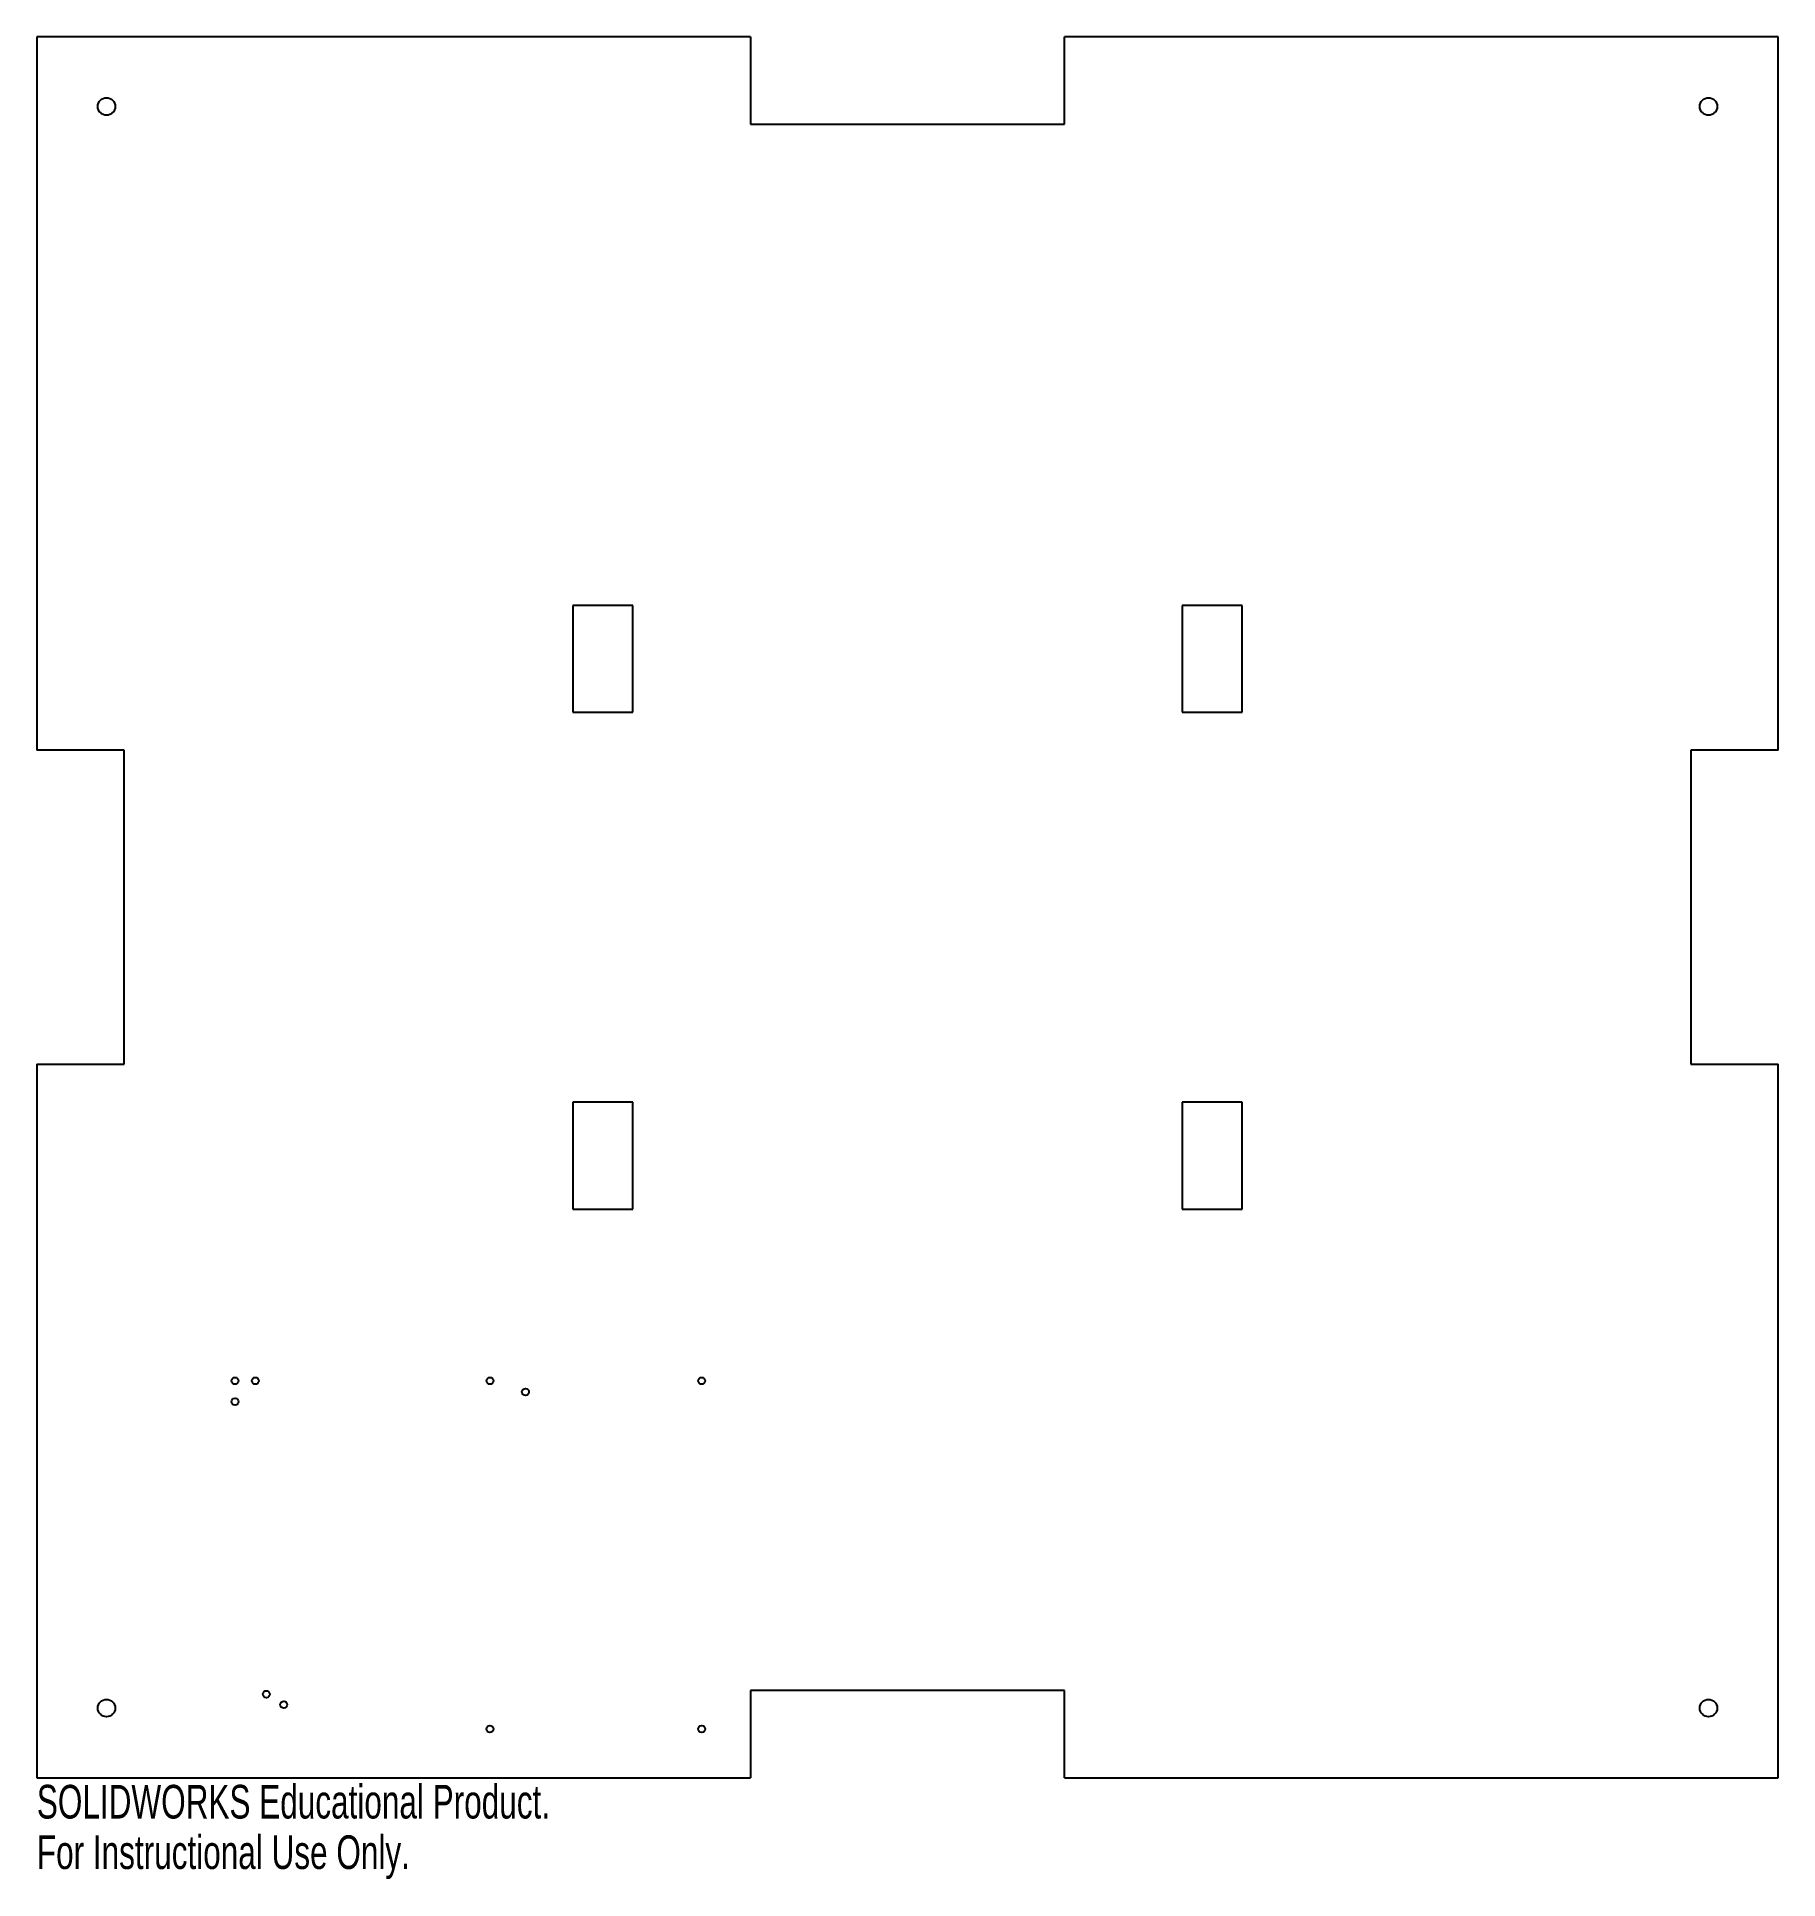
# Model space of a CAD drawing. Header units: millimetres. Extents: x -125 to 125, y -140 to 125.
import ezdxf

# ---------------------------------------------------------------- set-up
doc = ezdxf.new("R2010")
doc.units = ezdxf.units.MM
doc.styles.add('SLDTEXTSTYLE0', font='TXT', dxfattribs={"width": 0.7})

msp = doc.modelspace()

# ---------------------------------------------------------------- linework, layer by layer
at = {"color": 7, "linetype": 'Continuous', "lineweight": 25}
for p, q in [((-125, 125), (-125, 22.55)), ((-22.55, 125), (-125, 125)), ((-22.55, 125), (-22.55, 112.45)), ((22.55, 112.45), (22.55, 125)), ((125, 125), (22.55, 125)), ((125, 22.55), (125, 125)), ((-22.55, 112.45), (22.55, 112.45)), ((-48.05, 43.35), (-48.05, 28)), ((-39.45, 43.35), (-48.05, 43.35)), ((-39.45, 28), (-39.45, 43.35)), ((39.45, 43.35), (39.45, 28)), ((48.05, 43.35), (39.45, 43.35)), ((48.05, 28), (48.05, 43.35)), ((-48.05, 28), (-39.45, 28)), ((39.45, 28), (48.05, 28)), ((-112.45, 22.55), (-125, 22.55)), ((-112.45, -22.55), (-112.45, 22.55)), ((125, 22.55), (112.45, 22.55)), ((112.45, 22.55), (112.45, -22.55)), ((-125, -22.55), (-125, -125)), ((-125, -22.55), (-112.45, -22.55)), ((112.45, -22.55), (125, -22.55)), ((125, -125), (125, -22.55)), ((-48.05, -28), (-48.05, -43.35)), ((-39.45, -28), (-48.05, -28)), ((-39.45, -43.35), (-39.45, -28)), ((39.45, -28), (39.45, -43.35)), ((48.05, -28), (39.45, -28)), ((48.05, -43.35), (48.05, -28)), ((-48.05, -43.35), (-39.45, -43.35)), ((39.45, -43.35), (48.05, -43.35)), ((22.55, -112.45), (-22.55, -112.45)), ((-22.55, -112.45), (-22.55, -125)), ((22.55, -125), (22.55, -112.45)), ((-125, -125), (-22.55, -125)), ((22.55, -125), (125, -125))]:
    msp.add_line(p, q, dxfattribs=at)
for centre, radius in [((-115, 115), 1.25), ((115, 115), 1.25), ((-96.55, -68), 0.5), ((-93.65, -68), 0.5), ((-59.95, -68), 0.5), ((-29.55, -68), 0.5), ((-96.55, -71), 0.5), ((-54.85, -69.6), 0.5), ((-115, -115), 1.25), ((-92.05, -113), 0.5), ((115, -115), 1.25), ((-89.55, -114.5), 0.5), ((-59.95, -118), 0.5), ((-29.55, -118), 0.5)]:
    msp.add_circle(centre, radius, dxfattribs=at)

# ---------------------------------------------------------------- texts
at = {"color": 7, "linetype": 'Continuous', "char_height": 4.8336, "attachment_point": 1, "style": 'SLDTEXTSTYLE0'}
for s, insert in [('SOLIDWORKS Educational Product.', (-125, -126.02)), ('For Instructional Use Only.', (-125, -133.27))]:
    msp.add_mtext(s, dxfattribs=dict(at, insert=insert))

doc.saveas('drawing.dxf')
